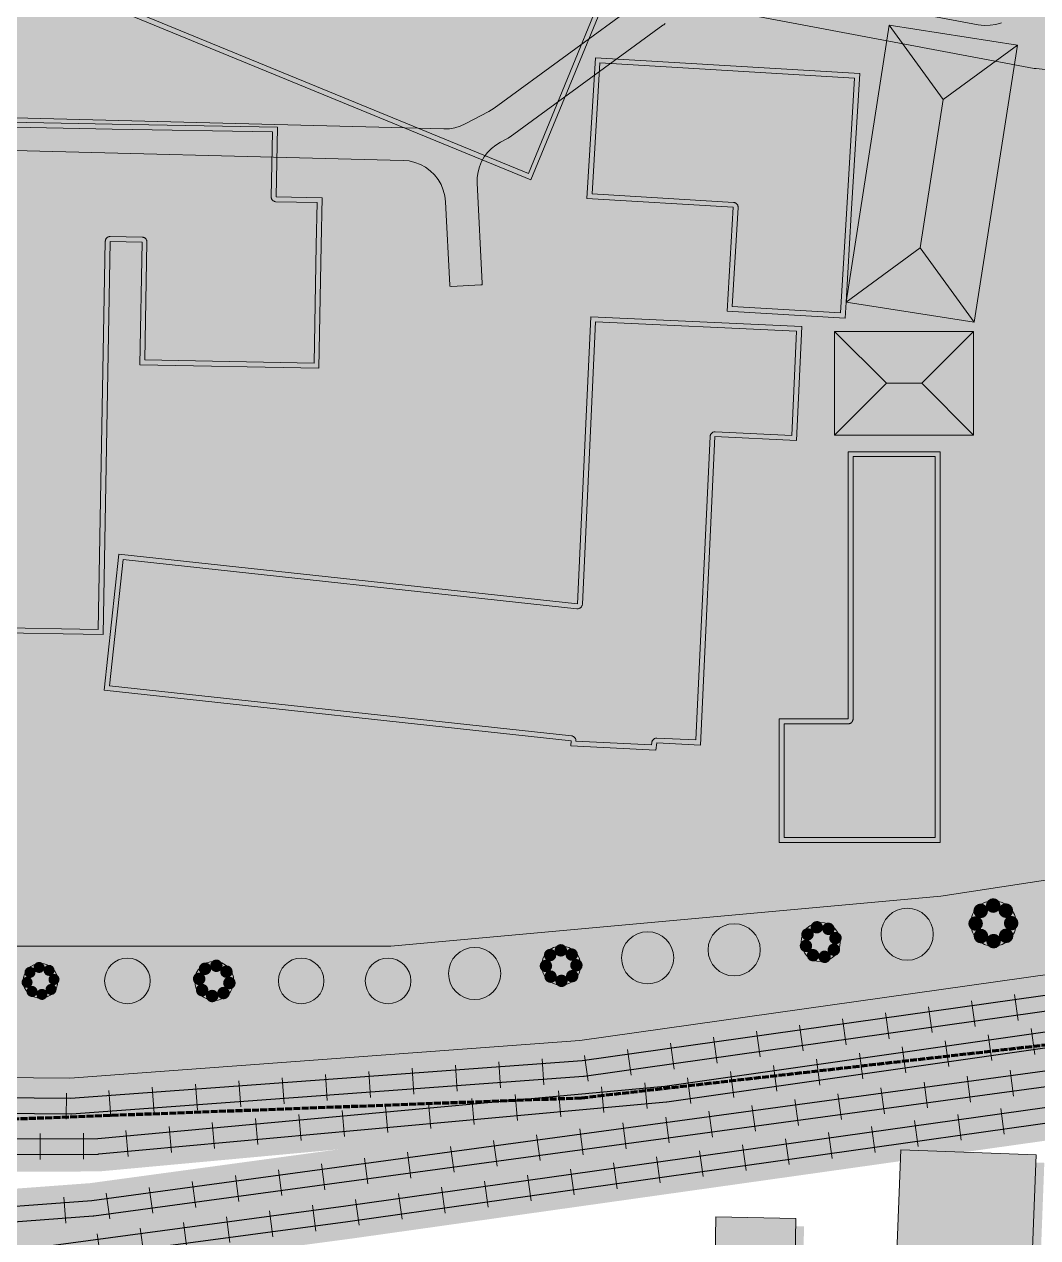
# Model space of a CAD drawing. Header units: metres. Extents: x 305859 to 307221, y 9155922 to 9156786.
# Drawn here: x 306562.7 to 306656, y 9156100.6 to 9156212.3 of the extents above; entities that cross this region are included whole.
import ezdxf

# ---------------------------------------------------------------- set-up
doc = ezdxf.new("R2010")
doc.units = ezdxf.units.M
doc.linetypes.add('DASHED2', pattern=[0.762, 0.635, -0.127])
for name, color, linetype, lineweight, true_color in [('B-BANGUNAN_PENDIDIKAN', 7, 'Continuous', 13, 0x78aadc), ('B-BAYANGAN', 7, 'Continuous', 0, 0x76786c), ('B-DELINEASI', 7, 'DASHED2', 70, 0xc800c8), ('J-PERKERASAN_JALAN', 7, 'Continuous', 9, 0x989896), ('K-BANGUNAN_LUAR_TAPAK', 7, 'Continuous', 9, 0xdedede), ('K-REL_BALAS', 7, 'Continuous', 0, 0xb0a89c), ('K-REL_BANTALAN', 7, 'Continuous', 9, 0x5a5a5a), ('K-REL_KA', 7, 'Continuous', 25, 0x282828), ('V-POHON_PENEDUH', 7, 'Continuous', 13, 0x288232)]:
    doc.layers.add(name, color=color, linetype=linetype, lineweight=lineweight, true_color=true_color)
doc.layers.add('G-PERKERASAN', color=7, linetype='Continuous')
doc.layers.add('V-RTH_SEMPADAN', color=7, linetype='Continuous')

# ---------------------------------------------------------------- blocks, each defined once
blk = doc.blocks.new('POHON')
at = {"true_color": 0x347638}
h = blk.add_hatch(color=97, dxfattribs=at)
h.dxf.hatch_style = 1
edge = h.paths.add_edge_path()
edge.add_arc((0, 0), 1, 0, 360)
at = {"true_color": 0x3e843e}
h = blk.add_hatch(color=97, dxfattribs=at)
h.dxf.hatch_style = 1
edge = h.paths.add_edge_path()
edge.add_arc((0, 0.78), 0.32, 0, 360)
h = blk.add_hatch(color=97, dxfattribs=at)
h.dxf.hatch_style = 1
edge = h.paths.add_edge_path()
edge.add_arc((-0.552, 0.552), 0.32, 0, 360)
at = {"true_color": 0x62a556}
h = blk.add_hatch(color=85, dxfattribs=at)
h.dxf.hatch_style = 1
edge = h.paths.add_edge_path()
edge.add_arc((-0.2, 0.22), 0.55, 0, 360)
at = {"true_color": 0x697060}
h = blk.add_hatch(color=251, dxfattribs=at)
h.dxf.hatch_style = 1
edge = h.paths.add_edge_path()
edge.add_arc((0.38, -0.38), 1, 0, 360)
at = {"true_color": 0x3e843e}
h = blk.add_hatch(color=97, dxfattribs=at)
h.dxf.hatch_style = 1
edge = h.paths.add_edge_path()
edge.add_arc((0.552, 0.552), 0.32, 0, 360)
h = blk.add_hatch(color=97, dxfattribs=at)
h.dxf.hatch_style = 1
edge = h.paths.add_edge_path()
edge.add_arc((-0.78, 0), 0.32, 0, 360)
h = blk.add_hatch(color=97, dxfattribs=at)
h.dxf.hatch_style = 1
edge = h.paths.add_edge_path()
edge.add_arc((0.78, 0), 0.32, 0, 360)
h = blk.add_hatch(color=97, dxfattribs=at)
h.dxf.hatch_style = 1
edge = h.paths.add_edge_path()
edge.add_arc((-0.552, -0.552), 0.32, 0, 360)
h = blk.add_hatch(color=97, dxfattribs=at)
h.dxf.hatch_style = 1
edge = h.paths.add_edge_path()
edge.add_arc((0, -0.78), 0.32, 0, 360)
h = blk.add_hatch(color=97, dxfattribs=at)
h.dxf.hatch_style = 1
edge = h.paths.add_edge_path()
edge.add_arc((0.552, -0.552), 0.32, 0, 360)
at = {"color": 99, "lineweight": 9, "true_color": 0x235528}
blk.add_circle((0, 0), 1, dxfattribs=at)

msp = doc.modelspace()

# ---------------------------------------------------------------- hatches: boundary and pattern name
at = {"layer": 'B-BANGUNAN_PENDIDIKAN', "true_color": 0x6290c6}
h = msp.add_hatch(color=153, dxfattribs=at)
h.dxf.hatch_style = 1
h.paths.add_polyline_path([(306625.05, 9156244.01), (306623.56, 9156225.46), (306620, 9156225.75), (306619.82, 9156223.51), (306609.32, 9156197.96), (306568.8, 9156214.62), (306579.29, 9156240.17), (306611.76, 9156226.82), (306613.21, 9156244.96), (306621.49, 9156244.3), (306625.05, 9156244.01)])
at = {"layer": 'B-BANGUNAN_PENDIDIKAN', "true_color": 0x6ea2df}
h = msp.add_hatch(color=153, dxfattribs=at)
h.dxf.hatch_style = 1
h.paths.add_polyline_path([(306647.28, 9156205.36), (306645.15, 9156191.68), (306638.33, 9156186.7), (306642.3, 9156212.19), (306647.28, 9156205.36)])
at = {"layer": 'B-BANGUNAN_PENDIDIKAN', "true_color": 0x6b9dd8}
h = msp.add_hatch(color=153, dxfattribs=at)
h.dxf.hatch_style = 1
h.paths.add_polyline_path([(306654.11, 9156210.35), (306647.28, 9156205.36), (306642.3, 9156212.19), (306642.3, 9156212.19), (306654.11, 9156210.35)])
at = {"layer": 'B-BANGUNAN_PENDIDIKAN', "true_color": 0x557dac}
h = msp.add_hatch(color=145, dxfattribs=at)
h.dxf.hatch_style = 1
h.paths.add_polyline_path([(306650.14, 9156184.86), (306650.14, 9156184.86), (306645.15, 9156191.68), (306647.28, 9156205.36), (306654.11, 9156210.35), (306650.14, 9156184.86)])
at = {"layer": 'B-BANGUNAN_PENDIDIKAN', "true_color": 0x6290c6}
h = msp.add_hatch(color=153, dxfattribs=at)
h.dxf.hatch_style = 1
h.paths.add_polyline_path([(306638.33, 9156186.7), (306638.24, 9156185.22), (306627.38, 9156185.87), (306627.95, 9156195.43), (306614.47, 9156196.23), (306615.25, 9156209.2), (306639.59, 9156207.74), (306638.81, 9156194.78), (306638.33, 9156186.7)])
h = msp.add_hatch(color=153, dxfattribs=at)
h.dxf.hatch_style = 1
h.paths.add_polyline_path([(306590.08, 9156196.31), (306590, 9156191.94), (306589.8, 9156180.63), (306573.31, 9156180.93), (306573.51, 9156192.23), (306570.57, 9156192.29), (306569.92, 9156156.09), (306558.89, 9156156.29), (306559.74, 9156203.28), (306570.77, 9156203.08), (306585.97, 9156202.81), (306585.85, 9156196.39), (306590.08, 9156196.31)])
at = {"layer": 'B-BANGUNAN_PENDIDIKAN', "true_color": 0x5882b3}
h = msp.add_hatch(color=145, dxfattribs=at)
h.dxf.hatch_style = 1
h.paths.add_polyline_path([(306645.15, 9156191.68), (306650.14, 9156184.86), (306638.33, 9156186.7), (306645.15, 9156191.68)])
at = {"layer": 'B-BANGUNAN_PENDIDIKAN', "true_color": 0x6290c6}
h = msp.add_hatch(color=153, dxfattribs=at)
h.dxf.hatch_style = 1
h.paths.add_polyline_path([(306634.25, 9156184.44), (306633.76, 9156173.96), (306626.26, 9156174.31), (306624.93, 9156145.92), (306620.9, 9156146.11), (306620.83, 9156145.46), (306612.99, 9156145.83), (306613.01, 9156146.31), (306570.03, 9156150.96), (306571.38, 9156163.49), (306613.6, 9156158.92), (306614.35, 9156174.86), (306614.84, 9156185.35), (306634.25, 9156184.44)])
at = {"layer": 'B-BANGUNAN_PENDIDIKAN', "true_color": 0x6da0dc}
h = msp.add_hatch(color=153, dxfattribs=at)
h.dxf.hatch_style = 1
h.paths.add_polyline_path([(306650.06, 9156183.98), (306645.3, 9156179.22), (306642.05, 9156179.22), (306637.28, 9156183.98), (306650.06, 9156183.98)])
h = msp.add_hatch(color=153, dxfattribs=at)
h.dxf.hatch_style = 1
h.paths.add_polyline_path([(306642.05, 9156179.22), (306637.28, 9156174.46), (306637.28, 9156183.98), (306642.05, 9156179.22)])
at = {"layer": 'B-BANGUNAN_PENDIDIKAN', "true_color": 0x567faf}
h = msp.add_hatch(color=145, dxfattribs=at)
h.dxf.hatch_style = 1
h.paths.add_polyline_path([(306650.06, 9156174.46), (306645.3, 9156179.22), (306650.06, 9156183.98), (306650.06, 9156174.46)])
h = msp.add_hatch(color=145, dxfattribs=at)
h.dxf.hatch_style = 1
h.paths.add_polyline_path([(306637.28, 9156174.46), (306642.05, 9156179.22), (306645.3, 9156179.22), (306650.06, 9156174.46), (306637.28, 9156174.46)])
at = {"layer": 'B-BANGUNAN_PENDIDIKAN', "true_color": 0x6290c6}
h = msp.add_hatch(color=153, dxfattribs=at)
h.dxf.hatch_style = 1
h.paths.add_polyline_path([(306646.99, 9156136.94), (306632.18, 9156136.94), (306632.18, 9156148.32), (306638.53, 9156148.32), (306638.53, 9156172.92), (306646.99, 9156172.92), (306646.99, 9156136.94)])
at = {"layer": 'B-BAYANGAN', "true_color": 0x76786c}
h = msp.add_hatch(color=8, dxfattribs=at)
h.dxf.hatch_style = 1
h.paths.add_polyline_path([(306626.1, 9156242.96), (306624.61, 9156224.41), (306621.05, 9156224.7), (306620.87, 9156222.46), (306610.37, 9156196.91), (306569.85, 9156213.57), (306580.34, 9156239.12), (306612.81, 9156225.77), (306614.26, 9156243.91), (306622.54, 9156243.25), (306626.1, 9156242.96)])
h = msp.add_hatch(color=8, dxfattribs=at)
h.dxf.hatch_style = 1
h.paths.add_polyline_path([(306639.38, 9156185.65), (306643.35, 9156211.14), (306655.16, 9156209.3), (306651.19, 9156183.81), (306639.38, 9156185.65)])
h = msp.add_hatch(color=8, dxfattribs=at)
h.dxf.hatch_style = 1
h.paths.add_polyline_path([(306639.38, 9156185.65), (306639.29, 9156184.17), (306628.43, 9156184.82), (306629, 9156194.38), (306615.52, 9156195.18), (306616.3, 9156208.15), (306640.64, 9156206.69), (306639.86, 9156193.73), (306639.38, 9156185.65)])
h = msp.add_hatch(color=8, dxfattribs=at)
h.dxf.hatch_style = 1
h.paths.add_polyline_path([(306591.13, 9156195.26), (306591.05, 9156190.89), (306590.85, 9156179.58), (306574.36, 9156179.88), (306574.56, 9156191.18), (306571.62, 9156191.24), (306570.97, 9156155.04), (306559.94, 9156155.24), (306560.79, 9156202.23), (306571.82, 9156202.03), (306587.02, 9156201.76), (306586.9, 9156195.34), (306591.13, 9156195.26)])
h = msp.add_hatch(color=8, dxfattribs=at)
h.dxf.hatch_style = 1
h.paths.add_polyline_path([(306635.3, 9156183.39), (306634.81, 9156172.91), (306627.31, 9156173.26), (306625.98, 9156144.87), (306621.95, 9156145.06), (306621.88, 9156144.41), (306614.04, 9156144.78), (306614.06, 9156145.26), (306571.08, 9156149.91), (306572.43, 9156162.44), (306614.65, 9156157.87), (306615.4, 9156173.81), (306615.89, 9156184.3), (306635.3, 9156183.39)])
h = msp.add_hatch(color=8, dxfattribs=at)
h.dxf.hatch_style = 1
h.paths.add_polyline_path([(306651.11, 9156173.41), (306638.33, 9156173.41), (306638.33, 9156182.93), (306651.11, 9156182.93), (306651.11, 9156173.41)])
h = msp.add_hatch(color=8, dxfattribs=at)
h.dxf.hatch_style = 1
h.paths.add_polyline_path([(306648.04, 9156135.89), (306633.23, 9156135.89), (306633.23, 9156147.27), (306639.58, 9156147.27), (306639.58, 9156171.87), (306648.04, 9156171.87), (306648.04, 9156135.89)])
h = msp.add_hatch(color=8, dxfattribs=at)
h.dxf.hatch_style = 1
h.paths.add_polyline_path([(306644.12, 9156107.9), (306656.59, 9156107.45), (306656.08, 9156094.09), (306643.61, 9156094.55), (306644.12, 9156107.9)])
h = msp.add_hatch(color=8, dxfattribs=at)
h.dxf.hatch_style = 1
h.paths.add_polyline_path([(306627.09, 9156101.72), (306634.46, 9156101.59), (306634.18, 9156084.81), (306626.82, 9156084.93), (306627.09, 9156101.72)])
at = {"layer": 'G-PERKERASAN', "true_color": 0xe0ded9}
h = msp.add_hatch(color=254, dxfattribs=at)
h.dxf.hatch_style = 1
h.paths.add_polyline_path([(306908.99, 9156199.22), (306871.95, 9156198.02), (306868.84, 9156144.14), (306843.97, 9156139.65), (306613.97, 9156113.41), (306520.72, 9156109.95), (306448.83, 9156118.11), (306448.83, 9156123.17), (306477.16, 9156118.52), (306520.15, 9156115.68), (306566.87, 9156115.26), (306613.83, 9156118.7), (306780.38, 9156142.22), (306834.18, 9156150.61), (306834.21, 9156150.61), (306834.24, 9156150.62), (306836.67, 9156150.94), (306832.65, 9156160.25), (306794.32, 9156155.54), (306785.07, 9156153.87), (306754.67, 9156148.38), (306749.09, 9156147.37), (306735.94, 9156145.42), (306694.11, 9156139.2), (306682.57, 9156137.44), (306647.05, 9156132), (306596.42, 9156127.4), (306534.3, 9156127.4), (306532.49, 9156127.58), (306527.34, 9156128.11), (306527.76, 9156145.94), (306529.8, 9156231.68), (306512.26, 9156228.1), (306472.74, 9156232.05), (306466.17, 9156213.24), (306448.83, 9156196.71), (306448.83, 9156532.37), (306504.83, 9156523.08), (306572.18, 9156510.31), (306677.17, 9156490.28), (306781.81, 9156471.97), (306833.43, 9156467.31), (306884.35, 9156462.71), (306888.87, 9156462.3), (306908.99, 9156460.23), (306908.99, 9156405.14), (306880.74, 9156410.37), (306872.19, 9156289.96), (306880.06, 9156289.5), (306887.26, 9156399.08), (306908.99, 9156395.95), (306908.99, 9156283.2), (306908.99, 9156208.94), (306891.75, 9156208.37), (306886.18, 9156208.19), (306882.1, 9156208.06), (306881.64, 9156222), (306879.91, 9156222), (306879.79, 9156200), (306885.63, 9156200.3), (306885.6, 9156199.86), (306906.63, 9156201.39), (306908.7, 9156201.5), (306908.99, 9156201.54), (306908.99, 9156199.22)])
at = {"layer": 'J-PERKERASAN_JALAN', "true_color": 0xa8a8a6}
h = msp.add_hatch(color=253, dxfattribs=at)
h.dxf.hatch_style = 1
h.paths.add_polyline_path([(306644.85, 9156501.89), (306682.63, 9156491.9), (306683.15, 9156491.8), (306683.67, 9156491.77), (306684.2, 9156491.8), (306684.72, 9156491.91), (306685.22, 9156492.09), (306685.69, 9156492.32), (306686.12, 9156492.62), (306686.52, 9156492.98), (306686.86, 9156493.38), (306687.15, 9156493.82), (306687.37, 9156494.3), (306687.53, 9156494.8), (306687.63, 9156495.32), (306695.98, 9156569.63), (306695.99, 9156569.68), (306698.58, 9156595.65), (306698.6, 9156596.17), (306698.55, 9156596.7), (306698.43, 9156597.21), (306698.24, 9156597.7), (306697.99, 9156598.17), (306697.68, 9156598.6), (306697.32, 9156598.98), (306696.91, 9156599.31), (306696.46, 9156599.59), (306695.98, 9156599.8), (306695.48, 9156599.95), (306694.96, 9156600.03), (306670.55, 9156602.2), (306670.52, 9156602.2), (306670.5, 9156602.21), (306670.47, 9156602.21), (306657.24, 9156603.85), (306657.04, 9156603.87), (306645.01, 9156604.73), (306644.99, 9156604.73), (306644.85, 9156604.74), (306644.85, 9156621.26), (306646.81, 9156644.86), (306646.82, 9156645.39), (306646.76, 9156645.92), (306646.62, 9156646.44), (306646.43, 9156646.93), (306646.17, 9156647.39), (306645.85, 9156647.81), (306645.47, 9156648.19), (306645.05, 9156648.52), (306644.85, 9156648.64), (306644.85, 9156652.08), (306644.92, 9156652.08), (306645.08, 9156652.06), (306645.23, 9156652.02), (306645.31, 9156651.99), (306646.55, 9156651.57), (306646.64, 9156651.54), (306646.78, 9156651.48), (306646.89, 9156651.42), (306647.02, 9156651.33), (306647.09, 9156651.28), (306648.07, 9156650.48), (306648.16, 9156650.41), (306648.3, 9156650.27), (306648.42, 9156650.11), (306648.49, 9156650.01), (306649.22, 9156648.81), (306649.27, 9156648.73), (306649.34, 9156648.57), (306649.4, 9156648.41), (306649.43, 9156648.32), (306649.84, 9156646.71), (306649.87, 9156646.58), (306649.88, 9156646.45), (306649.9, 9156646.22), (306649.91, 9156646.09), (306649.91, 9156645.95), (306647.06, 9156611.65), (306647.05, 9156611.12), (306647.11, 9156610.6), (306647.24, 9156610.08), (306647.43, 9156609.59), (306647.69, 9156609.14), (306648.01, 9156608.71), (306648.37, 9156608.34), (306648.79, 9156608.01), (306649.24, 9156607.74), (306649.73, 9156607.54), (306650.24, 9156607.4), (306650.76, 9156607.33), (306657.37, 9156606.85), (306657.42, 9156606.85), (306657.45, 9156606.85), (306657.5, 9156606.84), (306665.34, 9156605.87), (306665.87, 9156605.84), (306666.39, 9156605.88), (306666.91, 9156605.98), (306667.41, 9156606.16), (306667.88, 9156606.4), (306668.31, 9156606.69), (306668.7, 9156607.05), (306669.04, 9156607.45), (306669.33, 9156607.89), (306669.55, 9156608.36), (306669.72, 9156608.86), (306669.81, 9156609.38), (306674.41, 9156649.44), (306674.43, 9156649.56), (306674.55, 9156649.55), (306677.27, 9156649.24), (306677.39, 9156649.22), (306677.39, 9156649.1), (306672.8, 9156609.13), (306672.78, 9156608.6), (306672.82, 9156608.07), (306672.94, 9156607.55), (306673.12, 9156607.05), (306673.37, 9156606.58), (306673.67, 9156606.15), (306674.04, 9156605.76), (306674.45, 9156605.42), (306674.9, 9156605.14), (306675.39, 9156604.92), (306675.9, 9156604.77), (306676.42, 9156604.69), (306695.45, 9156603), (306695.97, 9156602.98), (306696.48, 9156603.04), (306696.98, 9156603.16), (306697.46, 9156603.34), (306697.91, 9156603.58), (306698.33, 9156603.87), (306698.7, 9156604.22), (306699.03, 9156604.61), (306699.31, 9156605.04), (306699.53, 9156605.51), (306699.69, 9156606), (306699.78, 9156606.5), (306716.12, 9156741.17), (306716.15, 9156741.69), (306716.11, 9156742.2), (306716.01, 9156742.71), (306715.84, 9156743.2), (306715.61, 9156743.66), (306715.32, 9156744.09), (306714.98, 9156744.48), (306714.59, 9156744.82), (306714.16, 9156745.11), (306713.7, 9156745.34), (306713.21, 9156745.51), (306712.7, 9156745.62), (306712.19, 9156745.65), (306666.91, 9156746.07), (306644.85, 9156746.37), (306644.85, 9156749.37), (306666.93, 9156749.07), (306666.94, 9156749.07), (306718.29, 9156748.6), (306718.4, 9156748.6), (306737.5, 9156748.94), (306746.83, 9156749), (306746.83, 9156746), (306737.59, 9156745.94), (306737.55, 9156745.94), (306723.16, 9156745.68), (306722.65, 9156745.64), (306722.14, 9156745.53), (306721.65, 9156745.35), (306721.18, 9156745.12), (306720.76, 9156744.82), (306720.37, 9156744.47), (306720.03, 9156744.08), (306719.75, 9156743.64), (306719.52, 9156743.17), (306719.36, 9156742.68), (306719.26, 9156742.17), (306702.83, 9156606.71), (306702.8, 9156606.21), (306702.83, 9156605.7), (306702.93, 9156605.21), (306703.09, 9156604.73), (306703.31, 9156604.27), (306703.58, 9156603.85), (306703.91, 9156603.46), (306704.28, 9156603.12), (306704.69, 9156602.83), (306705.13, 9156602.59), (306705.61, 9156602.41), (306706.1, 9156602.29), (306706.6, 9156602.23), (306734.8, 9156600.81), (306735.34, 9156600.82), (306735.87, 9156600.9), (306736.39, 9156601.05), (306736.88, 9156601.27), (306737.33, 9156601.55), (306737.75, 9156601.89), (306738.11, 9156602.29), (306738.42, 9156602.73), (306738.67, 9156603.2), (306738.85, 9156603.71), (306738.96, 9156604.23), (306739.01, 9156604.77), (306739.21, 9156624.77), (306739.21, 9156624.9), (306739.22, 9156624.96), (306739.23, 9156625.09), (306739.38, 9156626.14), (306739.39, 9156626.23), (306739.43, 9156626.4), (306739.46, 9156626.48), (306739.71, 9156627.27), (306739.74, 9156627.36), (306739.81, 9156627.52), (306739.88, 9156627.65), (306739.98, 9156627.79), (306740.04, 9156627.86), (306740.45, 9156628.34), (306740.52, 9156628.42), (306740.64, 9156628.54), (306740.76, 9156628.63), (306740.89, 9156628.71), (306741.02, 9156628.78), (306741.19, 9156628.84), (306741.28, 9156628.87), (306741.89, 9156629.04), (306741.98, 9156629.06), (306742.17, 9156629.09), (306742.26, 9156629.1), (306742.92, 9156629.15), (306742.96, 9156629.16), (306742.98, 9156629.16), (306743.02, 9156629.16), (306746.83, 9156629.32), (306746.83, 9156624.75), (306746.63, 9156624.79), (306746.11, 9156624.81), (306745.6, 9156624.77), (306745.09, 9156624.66), (306744.61, 9156624.49), (306744.15, 9156624.26), (306743.72, 9156623.97), (306743.33, 9156623.63), (306743, 9156623.25), (306742.71, 9156622.82), (306742.48, 9156622.36), (306742.31, 9156621.87), (306742.21, 9156621.37), (306742.17, 9156620.85), (306742.01, 9156605.08), (306742.04, 9156604.58), (306742.13, 9156604.08), (306742.28, 9156603.6), (306742.49, 9156603.13), (306742.76, 9156602.71), (306743.09, 9156602.31), (306743.46, 9156601.97), (306743.87, 9156601.67), (306744.31, 9156601.42), (306744.78, 9156601.24), (306745.27, 9156601.11), (306745.78, 9156601.05), (306746.28, 9156601.05), (306746.83, 9156601.09), (306746.83, 9156598.08), (306740.56, 9156597.65), (306740.55, 9156597.65), (306739.62, 9156597.58), (306739.5, 9156597.58), (306739.44, 9156597.58), (306739.32, 9156597.58), (306705.78, 9156599.27), (306705.27, 9156599.26), (306704.77, 9156599.19), (306704.28, 9156599.06), (306703.82, 9156598.86), (306703.38, 9156598.61), (306702.97, 9156598.31), (306702.61, 9156597.95), (306702.29, 9156597.56), (306702.03, 9156597.12), (306701.83, 9156596.66), (306701.68, 9156596.17), (306701.6, 9156595.67), (306698.97, 9156569.35), (306698.97, 9156569.34), (306698.97, 9156569.32), (306690.45, 9156493.63), (306690.43, 9156493.09), (306690.48, 9156492.56), (306690.6, 9156492.03), (306690.78, 9156491.53), (306691.04, 9156491.06), (306691.35, 9156490.62), (306691.72, 9156490.23), (306692.14, 9156489.9), (306692.6, 9156489.62), (306693.09, 9156489.41), (306693.61, 9156489.26), (306746.58, 9156478.17), (306746.83, 9156478.13), (306746.83, 9156474.9), (306746.25, 9156474.98), (306746.19, 9156474.99), (306746.15, 9156475), (306746.08, 9156475.01), (306693.92, 9156485.93), (306693.42, 9156486), (306692.91, 9156486.01), (306692.41, 9156485.95), (306691.91, 9156485.83), (306691.44, 9156485.65), (306690.99, 9156485.41), (306690.58, 9156485.11), (306690.2, 9156484.77), (306689.88, 9156484.38), (306689.6, 9156483.95), (306689.39, 9156483.49), (306689.23, 9156483.01), (306689.13, 9156482.51), (306680.22, 9156410.68), (306675.97, 9156376.46), (306675.96, 9156376.28), (306671.78, 9156323.14), (306671.77, 9156322.63), (306671.83, 9156322.13), (306671.95, 9156321.64), (306672.13, 9156321.16), (306672.37, 9156320.72), (306672.66, 9156320.31), (306673, 9156319.93), (306673.39, 9156319.61), (306673.82, 9156319.33), (306674.27, 9156319.11), (306674.76, 9156318.96), (306675.25, 9156318.86), (306742.86, 9156310.12), (306742.93, 9156310.11), (306746.83, 9156309.68), (306746.83, 9156306.46), (306742.53, 9156306.94), (306742.51, 9156306.94), (306675.12, 9156315.65), (306674.6, 9156315.68), (306674.07, 9156315.65), (306673.56, 9156315.54), (306673.06, 9156315.37), (306672.6, 9156315.14), (306672.16, 9156314.85), (306671.77, 9156314.5), (306671.42, 9156314.11), (306671.14, 9156313.67), (306670.91, 9156313.2), (306670.74, 9156312.71), (306670.64, 9156312.19), (306658.16, 9156215.04), (306658.13, 9156214.51), (306658.16, 9156213.98), (306658.27, 9156213.46), (306658.44, 9156212.96), (306658.68, 9156212.49), (306658.98, 9156212.06), (306659.33, 9156211.66), (306659.73, 9156211.32), (306660.18, 9156211.03), (306660.66, 9156210.81), (306661.16, 9156210.64), (306661.68, 9156210.55), (306720.04, 9156203.99), (306720.07, 9156203.99), (306720.09, 9156203.99), (306720.12, 9156203.98), (306746.83, 9156200.1), (306746.83, 9156197.07), (306725.61, 9156200.15), (306725.1, 9156200.19), (306724.59, 9156200.17), (306724.09, 9156200.08), (306723.6, 9156199.93), (306723.14, 9156199.72), (306722.71, 9156199.45), (306722.31, 9156199.13), (306721.96, 9156198.76), (306721.66, 9156198.35), (306721.42, 9156197.9), (306721.23, 9156197.43), (306721.1, 9156196.93), (306721.04, 9156196.43), (306718.22, 9156147.7), (306718.2, 9156147.57), (306718.08, 9156147.57), (306715.35, 9156147.73), (306715.23, 9156147.75), (306715.22, 9156147.87), (306718.09, 9156197.39), (306718.09, 9156197.89), (306718.02, 9156198.39), (306717.89, 9156198.88), (306717.7, 9156199.35), (306717.46, 9156199.79), (306717.16, 9156200.2), (306716.81, 9156200.56), (306716.41, 9156200.88), (306715.98, 9156201.14), (306715.53, 9156201.35), (306715.04, 9156201.5), (306714.55, 9156201.59), (306655.83, 9156208.19), (306655.75, 9156208.2), (306655.72, 9156208.2), (306655.65, 9156208.22), (306644.85, 9156210.24), (306644.85, 9156213.3), (306650.51, 9156212.23), (306651.05, 9156212.17), (306651.59, 9156212.18), (306652.12, 9156212.26), (306652.64, 9156212.42), (306653.14, 9156212.64), (306653.6, 9156212.93), (306654.01, 9156213.28), (306654.38, 9156213.68), (306654.69, 9156214.13), (306654.93, 9156214.61), (306655.11, 9156215.12), (306655.21, 9156215.66), (306667.63, 9156312.29), (306667.66, 9156312.83), (306667.62, 9156313.37), (306667.51, 9156313.9), (306667.32, 9156314.41), (306667.07, 9156314.88), (306666.76, 9156315.33), (306666.39, 9156315.72), (306665.97, 9156316.06), (306665.51, 9156316.34), (306665.02, 9156316.56), (306664.5, 9156316.71), (306663.96, 9156316.79), (306650.65, 9156317.81), (306650.62, 9156317.81), (306650.61, 9156317.81), (306650.59, 9156317.81), (306644.85, 9156318.38), (306644.85, 9156321.6), (306650.85, 9156321), (306650.94, 9156320.99), (306664.51, 9156319.96), (306665.04, 9156319.95), (306665.56, 9156320.01), (306666.06, 9156320.14), (306666.55, 9156320.34), (306667, 9156320.59), (306667.42, 9156320.91), (306667.79, 9156321.27), (306668.12, 9156321.68), (306668.38, 9156322.13), (306668.59, 9156322.61), (306668.73, 9156323.11), (306668.81, 9156323.63), (306672.97, 9156376.62), (306672.98, 9156376.66), (306672.98, 9156376.69), (306672.98, 9156376.73), (306676.58, 9156405.67), (306676.61, 9156406.19), (306676.57, 9156406.71), (306676.47, 9156407.22), (306676.3, 9156407.71), (306676.07, 9156408.17), (306675.78, 9156408.6), (306675.44, 9156408.99), (306675.05, 9156409.33), (306674.62, 9156409.62), (306674.16, 9156409.85), (306673.67, 9156410.02), (306673.16, 9156410.13), (306650.07, 9156413.37), (306649.95, 9156413.39), (306649.96, 9156413.52), (306650.34, 9156416.23), (306650.36, 9156416.35), (306650.49, 9156416.34), (306673.41, 9156413.12), (306673.94, 9156413.08), (306674.46, 9156413.12), (306674.98, 9156413.22), (306675.48, 9156413.38), (306675.96, 9156413.62), (306676.4, 9156413.91), (306676.79, 9156414.26), (306677.14, 9156414.66), (306677.43, 9156415.1), (306677.67, 9156415.57), (306677.83, 9156416.07), (306677.93, 9156416.59), (306686.3, 9156484.04), (306686.33, 9156484.56), (306686.29, 9156485.08), (306686.19, 9156485.59), (306686.02, 9156486.08), (306685.78, 9156486.55), (306685.49, 9156486.98), (306685.15, 9156487.37), (306684.75, 9156487.72), (306684.32, 9156488), (306683.85, 9156488.23), (306683.35, 9156488.4), (306644.85, 9156498.58), (306644.85, 9156501.89)])
h = msp.add_hatch(color=253, dxfattribs=at)
h.dxf.hatch_style = 1
h.paths.add_polyline_path([(306644.85, 9156210.24), (306626.62, 9156213.67), (306626.5, 9156213.69), (306626.17, 9156213.79), (306626.17, 9156213.79), (306625.86, 9156213.88), (306625.35, 9156213.97), (306624.84, 9156213.99), (306624.32, 9156213.94), (306623.82, 9156213.83), (306623.34, 9156213.65), (306622.88, 9156213.41), (306622.46, 9156213.12), (306622.07, 9156212.77), (306621.73, 9156212.41), (306621.67, 9156212.35), (306621.54, 9156212.24), (306621.47, 9156212.19), (306607.41, 9156201.91), (306607.35, 9156201.87), (306607.22, 9156201.79), (306607.16, 9156201.76), (306606.5, 9156201.41), (306606.07, 9156201.15), (306605.68, 9156200.84), (306605.33, 9156200.47), (306605.02, 9156200.07), (306604.77, 9156199.63), (306604.58, 9156199.16), (306604.45, 9156198.68), (306604.38, 9156198.18), (306604.37, 9156197.67), (306604.84, 9156188.42), (306604.83, 9156188.3), (306604.71, 9156188.28), (306601.98, 9156188.14), (306601.85, 9156188.15), (306601.84, 9156188.27), (306601.45, 9156195.94), (306601.39, 9156196.48), (306601.25, 9156197), (306601.05, 9156197.51), (306600.77, 9156197.98), (306600.44, 9156198.41), (306600.05, 9156198.78), (306599.61, 9156199.11), (306599.14, 9156199.37), (306598.63, 9156199.56), (306598.1, 9156199.69), (306597.56, 9156199.74), (306556.9, 9156200.78), (306556.78, 9156200.79), (306556.77, 9156200.91), (306556.84, 9156203.65), (306556.85, 9156203.77), (306556.98, 9156203.78), (306601.3, 9156202.64), (306601.81, 9156202.66), (306602.31, 9156202.75), (306602.8, 9156202.89), (306603.26, 9156203.1), (306605.44, 9156204.24), (306605.94, 9156204.55), (306619.36, 9156214.36), (306619.87, 9156214.8), (306619.93, 9156214.86), (306620.28, 9156215.28), (306620.57, 9156215.73), (306620.79, 9156216.22), (306620.95, 9156216.74), (306621.04, 9156217.27), (306621.05, 9156217.81), (306620.99, 9156218.35), (306620.86, 9156218.87), (306620.66, 9156219.37), (306620.65, 9156219.4), (306620.58, 9156219.58), (306620.53, 9156219.76), (306620.51, 9156219.87), (306620.14, 9156222.42), (306620.13, 9156222.52), (306620.12, 9156222.73), (306620.13, 9156222.83), (306620.34, 9156226.11), (306620.34, 9156226.17), (306620.81, 9156235.59), (306620.81, 9156235.66), (306620.81, 9156235.69), (306620.82, 9156235.75), (306629.96, 9156315.88), (306629.98, 9156316.4), (306629.94, 9156316.92), (306629.83, 9156317.43), (306629.65, 9156317.93), (306629.41, 9156318.39), (306629.11, 9156318.82), (306628.76, 9156319.21), (306628.37, 9156319.55), (306627.93, 9156319.83), (306627.45, 9156320.05), (306626.96, 9156320.21), (306626.44, 9156320.31), (306562.01, 9156327.8), (306561.98, 9156327.81), (306535.87, 9156330.63), (306535.85, 9156330.63), (306524.1, 9156331.83), (306524.1, 9156335.05), (306536.18, 9156333.81), (306562.33, 9156330.99), (306632.22, 9156322.86), (306632.28, 9156322.85), (306644.85, 9156321.6), (306644.85, 9156318.38), (306637.31, 9156319.13), (306636.8, 9156319.15), (306636.28, 9156319.1), (306635.77, 9156318.99), (306635.29, 9156318.81), (306634.83, 9156318.56), (306634.41, 9156318.27), (306634.02, 9156317.91), (306633.69, 9156317.52), (306633.41, 9156317.08), (306633.19, 9156316.61), (306633.04, 9156316.12), (306632.94, 9156315.61), (306623.82, 9156235.56), (306623.8, 9156235.3), (306623.34, 9156226), (306623.34, 9156225.97), (306623.15, 9156223.16), (306623.15, 9156222.75), (306623.19, 9156222.33), (306623.36, 9156221.15), (306623.45, 9156220.72), (306623.58, 9156220.3), (306623.76, 9156219.9), (306624.05, 9156219.33), (306624.35, 9156218.85), (306624.67, 9156218.39), (306625.05, 9156217.93), (306625.5, 9156217.53), (306625.57, 9156217.47), (306625.96, 9156217.21), (306626.38, 9156216.99), (306626.86, 9156216.78), (306627.29, 9156216.62), (306627.74, 9156216.51), (306644.85, 9156213.3), (306644.85, 9156210.24)])
at = {"layer": 'K-BANGUNAN_LUAR_TAPAK', "true_color": 0xececea}
h = msp.add_hatch(color=7, dxfattribs=at)
h.dxf.hatch_style = 1
h.paths.add_polyline_path([(306643.37, 9156108.65), (306655.84, 9156108.2), (306655.33, 9156094.84), (306642.86, 9156095.3), (306643.37, 9156108.65)])
h = msp.add_hatch(color=7, dxfattribs=at)
h.dxf.hatch_style = 1
h.paths.add_polyline_path([(306626.34, 9156102.47), (306633.71, 9156102.34), (306633.43, 9156085.56), (306626.07, 9156085.68), (306626.34, 9156102.47)])
at = {"layer": 'K-REL_BALAS', "true_color": 0xbeb8ae}
h = msp.add_hatch(color=9, dxfattribs=at)
h.dxf.hatch_style = 1
h.paths.add_polyline_path([(306482.16, 9156097.69), (306501.6, 9156097.16), (306542.59, 9156099.52), (306542.39, 9156102.19), (306542.28, 9156103.62), (306568.72, 9156105.58), (306591.59, 9156108.69), (306569.68, 9156106.67), (306569.61, 9156106.67), (306569.55, 9156106.67), (306569.48, 9156106.66), (306524.35, 9156106.47), (306524.3, 9156106.47), (306524.26, 9156106.47), (306524.22, 9156106.47), (306482.16, 9156108.6), (306482.16, 9156113.24), (306482.95, 9156113.2), (306482.16, 9156113.26), (306482.16, 9156117.91), (306520.14, 9156115.4), (306566.87, 9156114.98), (306613.86, 9156118.42), (306780.42, 9156141.94), (306829.44, 9156149.59), (306829.44, 9156141.1), (306798.46, 9156136.76), (306829.44, 9156140.94), (306829.44, 9156132.19), (306677.95, 9156112.49), (306592.69, 9156100.46), (306592.69, 9156100.46), (306592.68, 9156100.46), (306592.68, 9156100.46), (306557.24, 9156095.73), (306557.18, 9156095.72), (306557.13, 9156095.72), (306557.07, 9156095.71), (306501.77, 9156092.52), (306501.71, 9156092.52), (306501.64, 9156092.52), (306501.58, 9156092.52), (306482.16, 9156093.05), (306482.16, 9156097.69)])
at = {"layer": 'V-RTH_SEMPADAN', "true_color": 0xb0d48c}
h = msp.add_hatch(color=63, dxfattribs=at)
h.dxf.hatch_style = 1
h.paths.add_polyline_path([(306647.05, 9156132), (306682.57, 9156137.44), (306694.11, 9156139.2), (306735.94, 9156145.42), (306749.09, 9156147.37), (306754.67, 9156148.38), (306785.07, 9156153.87), (306794.32, 9156155.54), (306832.65, 9156160.25), (306836.67, 9156150.94), (306834.24, 9156150.62), (306834.21, 9156150.61), (306834.18, 9156150.61), (306780.38, 9156142.22), (306613.83, 9156118.7), (306566.87, 9156115.26), (306520.15, 9156115.68), (306477.16, 9156118.52), (306436.75, 9156125.16), (306410.26, 9156131.5), (306383.41, 9156139.9), (306322.4, 9156163.64), (306271.82, 9156192.26), (306234.97, 9156217.09), (306194.5, 9156250.98), (306167.57, 9156277.28), (306143.5, 9156304.59), (306106.94, 9156354.87), (306104.26, 9156359.57), (306127.35, 9156361.25), (306133.41, 9156338.56), (306160.59, 9156296.71), (306193.37, 9156263.49), (306216.24, 9156242.78), (306246.01, 9156220.78), (306288.72, 9156190.58), (306332.73, 9156171.59), (306393.99, 9156155.2), (306486.31, 9156132.33), (306532.49, 9156127.58), (306534.3, 9156127.4), (306596.42, 9156127.4), (306647.05, 9156132)])
at = {"layer": 'V-RTH_SEMPADAN', "true_color": 0x8ab66c}
h = msp.add_hatch(dxfattribs=at)
h.set_pattern_fill('GRASS', color=83, scale=0.35)
h.paths.add_polyline_path([(306647.05, 9156132), (306682.57, 9156137.44), (306694.11, 9156139.2), (306735.94, 9156145.42), (306749.09, 9156147.37), (306754.67, 9156148.38), (306785.07, 9156153.87), (306794.32, 9156155.54), (306832.65, 9156160.25), (306836.67, 9156150.94), (306834.24, 9156150.62), (306834.21, 9156150.61), (306834.18, 9156150.61), (306780.38, 9156142.22), (306613.83, 9156118.7), (306566.87, 9156115.26), (306520.15, 9156115.68), (306477.16, 9156118.52), (306436.75, 9156125.16), (306410.26, 9156131.5), (306383.41, 9156139.9), (306322.4, 9156163.64), (306271.82, 9156192.26), (306234.97, 9156217.09), (306194.5, 9156250.98), (306167.57, 9156277.28), (306143.5, 9156304.59), (306106.94, 9156354.87), (306104.26, 9156359.57), (306127.35, 9156361.25), (306133.41, 9156338.56), (306160.59, 9156296.71), (306193.37, 9156263.49), (306216.24, 9156242.78), (306246.01, 9156220.78), (306288.72, 9156190.58), (306332.73, 9156171.59), (306393.99, 9156155.2), (306486.31, 9156132.33), (306532.49, 9156127.58), (306534.3, 9156127.4), (306596.42, 9156127.4), (306647.05, 9156132)])

# ---------------------------------------------------------------- linework, layer by layer
at = {"layer": 'B-BANGUNAN_PENDIDIKAN', "color": 167, "lineweight": 9, "true_color": 0x354f6c}
for p, q in [((306642.3, 9156212.19), (306647.28, 9156205.36)), ((306654.11, 9156210.35), (306647.28, 9156205.36)), ((306645.15, 9156191.68), (306647.28, 9156205.36)), ((306638.33, 9156186.7), (306645.15, 9156191.68)), ((306650.14, 9156184.86), (306645.15, 9156191.68)), ((306637.28, 9156183.98), (306642.05, 9156179.22)), ((306650.06, 9156183.98), (306645.3, 9156179.22)), ((306637.28, 9156174.46), (306642.05, 9156179.22)), ((306642.05, 9156179.22), (306645.3, 9156179.22)), ((306650.06, 9156174.46), (306645.3, 9156179.22))]:
    msp.add_line(p, q, dxfattribs=at)
at = {"layer": 'B-BANGUNAN_PENDIDIKAN', "color": 167, "lineweight": 13, "true_color": 0x354f6c}
for points in [[(306625.05, 9156244.01), (306623.56, 9156225.46), (306620, 9156225.75), (306619.82, 9156223.51), (306609.32, 9156197.96), (306568.8, 9156214.62), (306579.29, 9156240.17), (306611.76, 9156226.82), (306613.21, 9156244.96), (306621.49, 9156244.3), (306625.05, 9156244.01)], [(306638.33, 9156186.7), (306642.3, 9156212.19), (306654.11, 9156210.35), (306650.14, 9156184.86), (306638.33, 9156186.7)], [(306638.33, 9156186.7), (306638.24, 9156185.22), (306627.38, 9156185.87), (306627.95, 9156195.43), (306614.47, 9156196.23), (306615.25, 9156209.2), (306639.59, 9156207.74), (306638.81, 9156194.78), (306638.33, 9156186.7)], [(306590.08, 9156196.31), (306590, 9156191.94), (306589.8, 9156180.63), (306573.31, 9156180.93), (306573.51, 9156192.23), (306570.57, 9156192.29), (306569.92, 9156156.09), (306558.89, 9156156.29), (306559.74, 9156203.28), (306570.77, 9156203.08), (306585.97, 9156202.81), (306585.85, 9156196.39), (306590.08, 9156196.31)], [(306634.25, 9156184.44), (306633.76, 9156173.96), (306626.26, 9156174.31), (306624.93, 9156145.92), (306620.9, 9156146.11), (306620.83, 9156145.46), (306612.99, 9156145.83), (306613.01, 9156146.31), (306570.03, 9156150.96), (306571.38, 9156163.49), (306613.6, 9156158.92), (306614.35, 9156174.86), (306614.84, 9156185.35), (306634.25, 9156184.44)], [(306650.06, 9156174.46), (306637.28, 9156174.46), (306637.28, 9156183.98), (306650.06, 9156183.98), (306650.06, 9156174.46)], [(306646.99, 9156136.94), (306632.18, 9156136.94), (306632.18, 9156148.32), (306638.53, 9156148.32), (306638.53, 9156172.92), (306646.99, 9156172.92), (306646.99, 9156136.94)]]:
    msp.add_lwpolyline(points, close=True, dxfattribs=at)
at = {"layer": 'B-BANGUNAN_PENDIDIKAN', "color": 161, "lineweight": 9, "true_color": 0x73a9e9}
for points in [[(306619.38, 9156223.62), (306609.08, 9156198.55), (306569.38, 9156214.87)], [(306560.18, 9156202.82), (306570.76, 9156202.63), (306585.51, 9156202.37), (306585.4, 9156196.4), (306585.4, 9156196.35), (306585.41, 9156196.31), (306585.42, 9156196.27), (306585.43, 9156196.22), (306585.45, 9156196.18), (306585.47, 9156196.14), (306585.5, 9156196.11), (306585.53, 9156196.08), (306585.56, 9156196.05), (306585.59, 9156196.02), (306585.63, 9156196), (306585.67, 9156195.98), (306585.71, 9156195.96), (306585.75, 9156195.95), (306585.8, 9156195.94), (306585.84, 9156195.94), (306589.62, 9156195.87), (306589.62, 9156195.87), (306589.55, 9156191.95), (306589.36, 9156181.09), (306573.77, 9156181.37), (306573.96, 9156192.23), (306573.96, 9156192.27), (306573.96, 9156192.31), (306573.95, 9156192.36), (306573.93, 9156192.4), (306573.91, 9156192.44), (306573.89, 9156192.48), (306573.87, 9156192.51), (306573.84, 9156192.55), (306573.81, 9156192.58), (306573.77, 9156192.6), (306573.73, 9156192.63), (306573.69, 9156192.65), (306573.65, 9156192.66), (306573.61, 9156192.67), (306573.57, 9156192.68), (306573.52, 9156192.68), (306570.58, 9156192.74), (306570.54, 9156192.74), (306570.49, 9156192.73), (306570.45, 9156192.72), (306570.41, 9156192.71), (306570.37, 9156192.69), (306570.33, 9156192.67), (306570.29, 9156192.64), (306570.26, 9156192.61), (306570.23, 9156192.58), (306570.2, 9156192.54), (306570.18, 9156192.51), (306570.16, 9156192.47), (306570.14, 9156192.43), (306570.13, 9156192.38), (306570.13, 9156192.34), (306570.12, 9156192.3), (306569.48, 9156156.55), (306559.35, 9156156.73)]]:
    msp.add_lwpolyline(points, dxfattribs=at)
for points in [[(306637.88, 9156186.73), (306637.82, 9156185.7), (306627.85, 9156186.3), (306628.4, 9156195.4), (306628.4, 9156195.45), (306628.39, 9156195.49), (306628.38, 9156195.53), (306628.37, 9156195.58), (306628.36, 9156195.62), (306628.34, 9156195.66), (306628.31, 9156195.69), (306628.28, 9156195.73), (306628.25, 9156195.76), (306628.22, 9156195.79), (306628.18, 9156195.81), (306628.14, 9156195.83), (306628.1, 9156195.85), (306628.06, 9156195.86), (306628.02, 9156195.87), (306627.97, 9156195.88), (306614.95, 9156196.66), (306615.67, 9156208.72), (306639.11, 9156207.32), (306638.37, 9156194.81), (306637.88, 9156186.73)], [(306633.78, 9156184.02), (306633.33, 9156174.43), (306626.28, 9156174.76), (306626.24, 9156174.76), (306626.19, 9156174.75), (306626.15, 9156174.74), (306626.11, 9156174.73), (306626.07, 9156174.71), (306626.03, 9156174.69), (306625.99, 9156174.67), (306625.96, 9156174.64), (306625.93, 9156174.61), (306625.9, 9156174.57), (306625.87, 9156174.54), (306625.85, 9156174.5), (306625.84, 9156174.46), (306625.82, 9156174.41), (306625.82, 9156174.37), (306625.81, 9156174.33), (306624.51, 9156146.39), (306620.92, 9156146.56), (306620.87, 9156146.56), (306620.83, 9156146.55), (306620.78, 9156146.55), (306620.74, 9156146.53), (306620.7, 9156146.51), (306620.66, 9156146.49), (306620.62, 9156146.47), (306620.59, 9156146.44), (306620.56, 9156146.4), (306620.53, 9156146.37), (306620.5, 9156146.33), (306620.48, 9156146.29), (306620.47, 9156146.25), (306620.46, 9156146.2), (306620.45, 9156146.16), (306620.42, 9156145.93), (306613.46, 9156146.26), (306613.46, 9156146.29), (306613.46, 9156146.33), (306613.46, 9156146.38), (306613.45, 9156146.42), (306613.44, 9156146.46), (306613.42, 9156146.51), (306613.4, 9156146.55), (306613.37, 9156146.58), (306613.34, 9156146.62), (306613.31, 9156146.65), (306613.27, 9156146.68), (306613.23, 9156146.7), (306613.19, 9156146.72), (306613.15, 9156146.74), (306613.11, 9156146.75), (306613.06, 9156146.75), (306570.52, 9156151.36), (306571.78, 9156162.99), (306613.55, 9156158.47), (306613.6, 9156158.47), (306613.64, 9156158.47), (306613.68, 9156158.47), (306613.73, 9156158.48), (306613.77, 9156158.5), (306613.81, 9156158.51), (306613.84, 9156158.54), (306613.88, 9156158.56), (306613.91, 9156158.59), (306613.94, 9156158.62), (306613.97, 9156158.65), (306613.99, 9156158.69), (306614.01, 9156158.73), (306614.03, 9156158.77), (306614.04, 9156158.81), (306614.05, 9156158.85), (306614.05, 9156158.89), (306614.8, 9156174.84), (306615.27, 9156184.88), (306633.78, 9156184.02)], [(306646.54, 9156137.39), (306632.63, 9156137.39), (306632.63, 9156147.87), (306638.53, 9156147.87), (306638.57, 9156147.87), (306638.62, 9156147.87), (306638.66, 9156147.89), (306638.7, 9156147.9), (306638.74, 9156147.92), (306638.78, 9156147.94), (306638.81, 9156147.97), (306638.85, 9156148), (306638.88, 9156148.03), (306638.9, 9156148.07), (306638.93, 9156148.1), (306638.94, 9156148.14), (306638.96, 9156148.19), (306638.97, 9156148.23), (306638.98, 9156148.27), (306638.98, 9156148.32), (306638.98, 9156172.47), (306646.54, 9156172.47), (306646.54, 9156137.39)]]:
    msp.add_lwpolyline(points, close=True, dxfattribs=at)
at = {"layer": 'B-DELINEASI'}
msp.add_lwpolyline([(307044.81, 9156445.34), (307040.22, 9156386.79), (307034.79, 9156283), (307033.55, 9156256.86), (307033.55, 9156224.8), (307008.36, 9156221.85), (306994.2, 9156219.78), (306994.2, 9156214.25), (306986.26, 9156211.83), (306955.52, 9156207.69), (306947.23, 9156203.2), (306914.42, 9156199.4), (306871.95, 9156198.02), (306868.84, 9156144.14), (306843.97, 9156139.65), (306613.97, 9156113.41), (306520.72, 9156109.95), (306423.33, 9156121.01), (306333.54, 9156153.47)], dxfattribs=at)
at = {"layer": 'J-PERKERASAN_JALAN', "color": 8, "lineweight": 13, "true_color": 0x787876}
for points in [[(306627.74, 9156216.51), (306650.51, 9156212.23), (306651.05, 9156212.17), (306651.59, 9156212.18), (306652.12, 9156212.26), (306652.64, 9156212.42)], [(306556.98, 9156203.78), (306601.3, 9156202.64), (306601.81, 9156202.66), (306602.31, 9156202.75), (306602.8, 9156202.89), (306603.26, 9156203.1), (306605.44, 9156204.24), (306605.94, 9156204.55), (306619.36, 9156214.36)], [(306714.55, 9156201.59), (306655.83, 9156208.19), (306655.75, 9156208.2), (306655.72, 9156208.2), (306655.65, 9156208.22), (306626.62, 9156213.67)], [(306621.67, 9156212.35), (306621.54, 9156212.24), (306621.47, 9156212.19), (306607.41, 9156201.91), (306607.35, 9156201.87), (306607.22, 9156201.79), (306607.16, 9156201.76), (306606.5, 9156201.41), (306606.07, 9156201.15), (306605.68, 9156200.84), (306605.33, 9156200.47), (306605.02, 9156200.07), (306604.77, 9156199.63), (306604.58, 9156199.16), (306604.45, 9156198.68), (306604.38, 9156198.18), (306604.37, 9156197.67), (306604.84, 9156188.42), (306604.83, 9156188.3), (306604.71, 9156188.28), (306601.98, 9156188.14), (306601.85, 9156188.15), (306601.84, 9156188.27), (306601.45, 9156195.94), (306601.39, 9156196.48), (306601.25, 9156197), (306601.05, 9156197.51), (306600.77, 9156197.98), (306600.44, 9156198.41), (306600.05, 9156198.78), (306599.61, 9156199.11), (306599.14, 9156199.37), (306598.63, 9156199.56), (306598.1, 9156199.69), (306597.56, 9156199.74), (306556.9, 9156200.78)]]:
    msp.add_lwpolyline(points, dxfattribs=at)
at = {"layer": 'K-BANGUNAN_LUAR_TAPAK', "color": 253, "lineweight": 9, "true_color": 0xb0b0ae}
for points in [[(306643.37, 9156108.65), (306655.84, 9156108.2), (306655.33, 9156094.84), (306642.86, 9156095.3), (306643.37, 9156108.65)], [(306626.34, 9156102.47), (306633.71, 9156102.34), (306633.43, 9156085.56), (306626.07, 9156085.68), (306626.34, 9156102.47)]]:
    msp.add_lwpolyline(points, close=True, dxfattribs=at)
at = {"layer": 'K-REL_BANTALAN'}
for points in [[(306649.89, 9156122.38), (306650.23, 9156120)], [(306653.85, 9156122.94), (306654.19, 9156120.56)], [(306641.97, 9156121.26), (306642.3, 9156118.88)], [(306645.93, 9156121.82), (306646.26, 9156119.44)], [(306634.05, 9156120.14), (306634.38, 9156117.76)], [(306638.01, 9156120.7), (306638.34, 9156118.32)], [(306626.13, 9156119.02), (306626.46, 9156116.64)], [(306630.09, 9156119.58), (306630.42, 9156117.2)], [(306651.77, 9156116.87), (306651.43, 9156119.25)], [(306655.73, 9156117.44), (306655.39, 9156119.81)], [(306618.2, 9156117.9), (306618.54, 9156115.53)], [(306622.16, 9156118.46), (306622.5, 9156116.08)], [(306643.85, 9156115.74), (306643.51, 9156118.12)], [(306647.81, 9156116.31), (306647.47, 9156118.68)], [(306606.35, 9156116.75), (306606.52, 9156114.35)], [(306610.34, 9156117.04), (306610.51, 9156114.64)], [(306614.24, 9156117.34), (306614.58, 9156114.97)], [(306635.93, 9156114.61), (306635.6, 9156116.99)], [(306639.89, 9156115.18), (306639.56, 9156117.55)], [(306594.38, 9156115.87), (306594.55, 9156113.48)], [(306598.37, 9156116.16), (306598.54, 9156113.77)], [(306602.36, 9156116.45), (306602.53, 9156114.06)], [(306628.01, 9156113.48), (306627.68, 9156115.86)], [(306631.97, 9156114.05), (306631.64, 9156116.42)], [(306653.76, 9156113.59), (306653.44, 9156115.97)], [(306578.42, 9156114.7), (306578.6, 9156112.31)], [(306582.41, 9156114.99), (306582.59, 9156112.6)], [(306586.4, 9156115.28), (306586.58, 9156112.89)], [(306590.39, 9156115.58), (306590.56, 9156113.18)], [(306620.02, 9156112.44), (306619.8, 9156114.83)], [(306624.05, 9156112.92), (306623.72, 9156115.29)], [(306645.84, 9156112.51), (306645.51, 9156114.89)], [(306649.8, 9156113.05), (306649.48, 9156115.43)], [(306566.55, 9156113.86), (306566.53, 9156111.46)], [(306570.44, 9156114.12), (306570.62, 9156111.72)], [(306574.43, 9156114.41), (306574.61, 9156112.01)], [(306608.08, 9156111.34), (306607.86, 9156113.73)], [(306612.06, 9156111.7), (306611.84, 9156114.09)], [(306616.04, 9156112.07), (306615.82, 9156114.46)], [(306637.91, 9156111.44), (306637.59, 9156113.81)], [(306641.87, 9156111.97), (306641.55, 9156114.35)], [(306592.14, 9156109.87), (306591.92, 9156112.26)], [(306596.13, 9156110.23), (306595.91, 9156112.62)], [(306600.11, 9156110.6), (306599.89, 9156112.99)], [(306604.09, 9156110.97), (306603.87, 9156113.36)], [(306629.98, 9156110.36), (306629.66, 9156112.74)], [(306633.95, 9156110.9), (306633.62, 9156113.28)], [(306652.9, 9156110.09), (306652.57, 9156112.46)], [(306580.19, 9156108.77), (306579.97, 9156111.16)], [(306584.18, 9156109.13), (306583.96, 9156111.52)], [(306588.16, 9156109.5), (306587.94, 9156111.89)], [(306622.06, 9156109.28), (306621.73, 9156111.66)], [(306626.02, 9156109.82), (306625.7, 9156112.2)], [(306644.98, 9156108.97), (306644.65, 9156111.35)], [(306648.94, 9156109.53), (306648.61, 9156111.91)], [(306564.13, 9156107.76), (306564.12, 9156110.16)], [(306568.13, 9156107.78), (306568.12, 9156110.18)], [(306572.23, 9156108.03), (306572.01, 9156110.42)], [(306576.21, 9156108.4), (306575.99, 9156110.79)], [(306610.17, 9156107.66), (306609.84, 9156110.04)], [(306614.13, 9156108.2), (306613.81, 9156110.58)], [(306618.09, 9156108.74), (306617.77, 9156111.12)], [(306637.06, 9156107.85), (306636.73, 9156110.23)], [(306641.02, 9156108.41), (306640.69, 9156110.79)], [(306602.24, 9156106.59), (306601.91, 9156108.97)], [(306606.2, 9156107.13), (306605.88, 9156109.5)], [(306629.14, 9156106.74), (306628.8, 9156109.11)], [(306633.1, 9156107.29), (306632.76, 9156109.67)], [(306594.31, 9156105.51), (306593.99, 9156107.89)], [(306598.27, 9156106.05), (306597.95, 9156108.43)], [(306621.22, 9156105.62), (306620.88, 9156107.99)], [(306625.18, 9156106.18), (306624.84, 9156108.55)], [(306586.38, 9156104.43), (306586.06, 9156106.81)], [(306590.35, 9156104.97), (306590.02, 9156107.35)], [(306613.3, 9156104.5), (306612.96, 9156106.88)], [(306617.26, 9156105.06), (306616.92, 9156107.44)], [(306578.46, 9156103.35), (306578.13, 9156105.73)], [(306582.42, 9156103.89), (306582.1, 9156106.27)], [(306605.37, 9156103.38), (306605.04, 9156105.76)], [(306609.34, 9156103.94), (306609, 9156106.32)], [(306570.53, 9156102.28), (306570.21, 9156104.66)], [(306574.49, 9156102.82), (306574.17, 9156105.19)], [(306597.45, 9156102.27), (306597.12, 9156104.64)], [(306601.41, 9156102.83), (306601.08, 9156105.2)], [(306566.48, 9156101.89), (306566.3, 9156104.28)], [(306589.52, 9156101.17), (306589.2, 9156103.55)], [(306593.49, 9156101.71), (306593.16, 9156104.08)], [(306581.59, 9156100.11), (306581.27, 9156102.49)], [(306585.55, 9156100.64), (306585.24, 9156103.02)], [(306573.66, 9156099.05), (306573.34, 9156101.43)], [(306577.63, 9156099.58), (306577.31, 9156101.96)], [(306569.7, 9156098.52), (306569.38, 9156100.9)]]:
    msp.add_lwpolyline(points, dxfattribs=at)
at = {"layer": 'K-REL_KA'}
for points in [[(306780.66, 9156140.36), (306614.03, 9156116.83), (306566.93, 9156113.38), (306520.08, 9156113.81), (306476.94, 9156116.65), (306436.38, 9156123.32), (306409.76, 9156129.69), (306382.78, 9156138.12), (306321.59, 9156161.94), (306270.83, 9156190.66), (306233.84, 9156215.59), (306193.24, 9156249.59), (306166.21, 9156275.99), (306142.03, 9156303.41), (306105.36, 9156353.85), (306090.56, 9156379.78), (306075.64, 9156410.93), (306041.7, 9156495.17), (306017.19, 9156566.43)], [(306012.06, 9156564.83), (306036.91, 9156493.31), (306070.51, 9156409.88), (306086.27, 9156377.87), (306102.42, 9156350.41), (306137.36, 9156301.19), (306162.79, 9156272.43), (306189.77, 9156245.72), (306230.45, 9156211.5), (306269.39, 9156186.19), (306321.24, 9156155.61), (306383.08, 9156133.33), (306407.52, 9156125.67), (306434.52, 9156118.81), (306481.45, 9156111.68), (306524.35, 9156109.51), (306569.43, 9156109.7), (306621.64, 9156114.51), (306775.93, 9156136.53)], [(305860.23, 9156248.48), (305946.3, 9156219.39), (306110.77, 9156163.83), (306197.15, 9156136.21), (306257.27, 9156119.47), (306315.05, 9156107.15), (306420.69, 9156097.76), (306501.63, 9156095.56), (306556.87, 9156098.74), (306592.27, 9156103.48), (306677.54, 9156115.5)], [(305859.77, 9156247.12), (305945.84, 9156218.02), (306110.31, 9156162.46), (306110.32, 9156162.46), (306196.73, 9156134.83), (306196.75, 9156134.82), (306256.91, 9156118.08), (306256.95, 9156118.07), (306314.79, 9156105.73), (306314.88, 9156105.72), (306420.58, 9156096.32), (306420.63, 9156096.32), (306501.62, 9156094.12), (306501.68, 9156094.12), (306556.98, 9156097.31), (306557.03, 9156097.31), (306592.46, 9156102.05), (306592.47, 9156102.05), (306677.74, 9156114.07)], [(306780.86, 9156138.94), (306614.21, 9156115.4), (306614.16, 9156115.39), (306567, 9156111.94), (306566.94, 9156111.94), (306520.04, 9156112.37), (306520, 9156112.37), (306476.81, 9156115.21), (306476.74, 9156115.22), (306436.12, 9156121.9), (306436.07, 9156121.91), (306409.4, 9156128.29)], [(306407.15, 9156124.28), (306434.2, 9156117.4), (306434.27, 9156117.39), (306481.27, 9156110.25), (306481.34, 9156110.24), (306524.3, 9156108.07), (306524.34, 9156108.07), (306569.47, 9156108.26), (306569.53, 9156108.27), (306621.79, 9156113.08), (306621.82, 9156113.08), (306776.13, 9156135.1)], [(306542.4, 9156102.03), (306568.89, 9156103.99), (306709.44, 9156123.1)], [(306542.51, 9156100.59), (306569.02, 9156102.56), (306569.06, 9156102.56), (306709.63, 9156121.67)]]:
    msp.add_lwpolyline(points, dxfattribs=at)
at = {"layer": 'V-RTH_SEMPADAN', "color": 65, "lineweight": 9, "true_color": 0x89a56d}
for points in [[(306393.99, 9156155.2), (306486.31, 9156132.33), (306532.49, 9156127.58), (306534.3, 9156127.4), (306596.42, 9156127.4), (306647.05, 9156132), (306647.05, 9156132), (306682.57, 9156137.44), (306694.11, 9156139.2), (306735.94, 9156145.42), (306749.09, 9156147.37)], [(306780.38, 9156142.22), (306613.83, 9156118.7), (306566.87, 9156115.26), (306520.15, 9156115.68), (306477.16, 9156118.52), (306436.75, 9156125.16), (306410.26, 9156131.5)]]:
    msp.add_lwpolyline(points, dxfattribs=at)

# ---------------------------------------------------------------- block references
at = {"layer": 'V-POHON_PENEDUH'}
for p, xscale, yscale, rotation in [((306643.96, 9156128.5), 2.4, 2.4, 113.7880963349891), ((306628.03, 9156127.06), 2.4, 2.4, 108.7023748590484), ((306651.9, 9156129.5), 2.1, 2.1, 0.6268974903011815), ((306636, 9156127.78), 1.8, 1.8, 149.8252299713019), ((306604.13, 9156124.88), 2.4, 2.4, 141.8689871500461), ((306620.06, 9156126.33), 2.4, 2.4, 245.3717219998964), ((306564.16, 9156124.2), 1.6, 1.6, 51.02664402943121), ((306572.16, 9156124.2), 2.1, 2.1, 342.9865211951679), ((306580.16, 9156124.2), 1.8, 1.8, 217.2116665190319), ((306588.16, 9156124.2), 2.1, 2.1, 319.2703774613434), ((306596.16, 9156124.2), 2.1, 2.1, 83.29809709816918), ((306612.1, 9156125.61), 1.8, 1.8, 1.292569801102892)]:
    msp.add_blockref('POHON', p, dxfattribs=dict(at, xscale=xscale, yscale=yscale, rotation=rotation))

doc.saveas('drawing.dxf')
